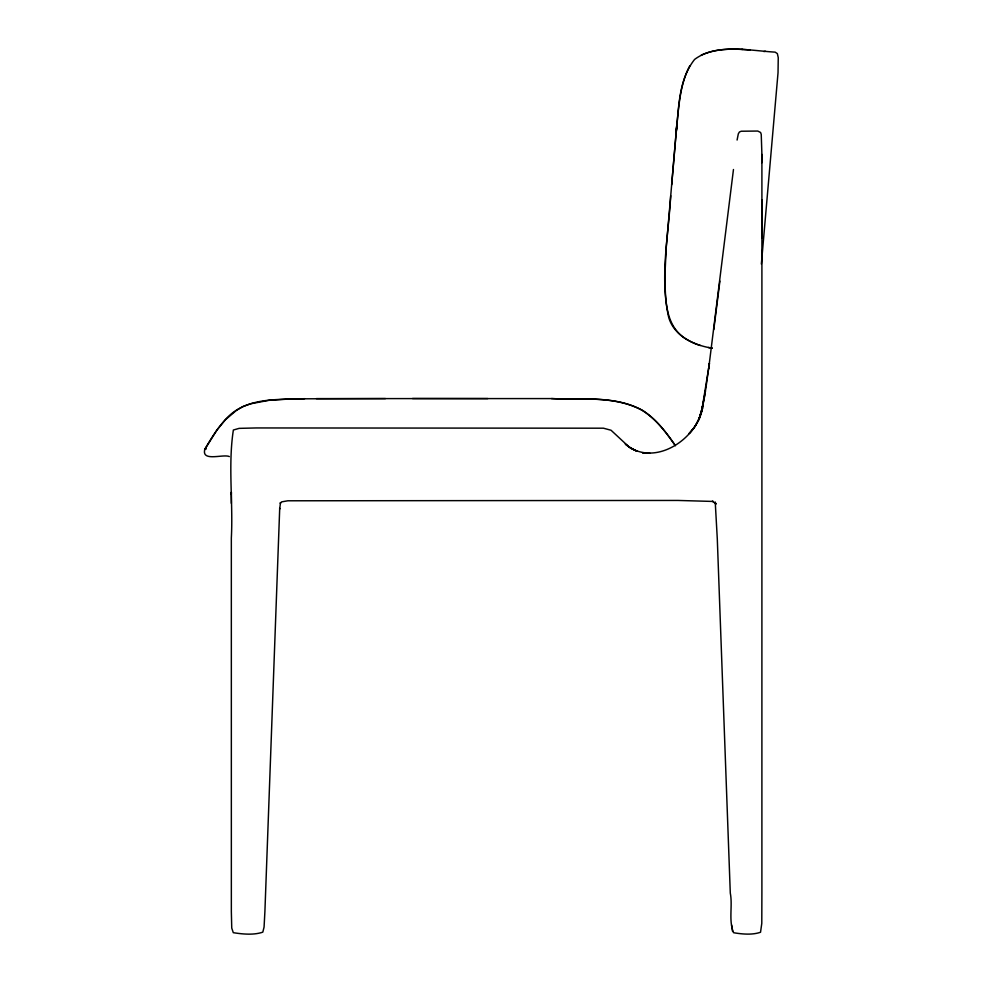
<?xml version="1.0" encoding="UTF-8"?>
<svg xmlns="http://www.w3.org/2000/svg" width="983" height="983" viewBox="0 0 983 983"><rect width="100%" height="100%" fill="white"/><g stroke="black" fill="none" stroke-linecap="round" stroke-linejoin="round"><path stroke-width="1.47" d="M737.09 140.041L738.319 133.848L739.413 132.005L741.243 131.231L757.758 131.046L760.596 132.484L761.235 134.388L761.911 154.478L761.899 892.503L761.788 923.381L760.535 932.253C752.228 935.14 742.276 934.169 733.625 932.732C728.378 920.776 732.814 905.761 730.295 893.117L717.295 538.942L715.243 502.215L715.784 504.34L715.059 502.301L715.735 503.64L712.343 501.232L713.265 501.453L677.951 500.445L287.847 500.789L281.679 501.858L280.266 503.333L280.487 502.608L279.688 509.071L279.713 508.272L264.906 911.487L264.071 927.067L262.817 932.154C253.725 935.251 242.789 934.182 233.303 932.683L231.742 928.087L231.349 911.806L231.337 538.033C233.241 502.313 227.921 465.18 233.364 430.026L239.115 428.367L256.366 427.949L603.427 428.195L611.045 430.247L629.194 447.093L636.984 451.283L631.086 448.445L625.286 444.046C653.351 468.043 696.505 440.101 702.587 408.019L699.22 418.746L694.932 426.561L689.009 433.663C697.242 425.737 701.174 414.789 703.312 403.804L698.864 419.692C705.106 401.531 706.322 382.19 709.443 363.366L701.592 411.619L705.401 391.222M231.324 503.321L231.349 492.188L231.337 494.228M761.911 154.478L761.911 162.699M671.659 184.841L676.894 123.551L676.095 133.528C678.909 108.486 678.209 80.188 694.6 59.422C710.402 47.639 731.291 48.609 749.98 49.936M670.701 195.678C668.575 234.814 660.146 274.748 667.949 313.749C670.418 330.116 685.397 341.015 700.326 345.5M761.358 264.058L778.032 72.754L778.253 57.678L777.356 53.61L775.145 52.136C750.779 50.674 724.582 44.788 701.26 55.109M733.465 169.506L708.645 368.797M713.793 329.624L719.9 281.101M229.346 456.591C223.522 453.679 200.962 462.317 204.882 449.133C211.824 437.3 219.123 425.479 229.039 415.858C249.215 397.132 279.197 399.848 304.644 398.68M689.747 65.91C680.297 83.702 679.02 104.296 676.931 123.969L666.253 247.274L664.889 275.916C665.528 297.296 664.434 324.071 684.143 337.771C692.622 343.3 702.304 346.704 712.294 348.166M204.587 449.747L216.997 429.927L225.402 419.766L236.498 410.329L243.084 406.495L250.751 403.767L268.863 400.339L292.172 398.84L385.471 398.582M204.882 449.133L206.356 448.875M763.889 51.558L765.462 51.288M316.354 398.606L551.967 398.582C581.961 399.958 614.756 395.461 642.145 410.329C656.128 419.065 666.277 432.336 675.419 445.766M412.491 398.508L487.814 398.582M551.451 398.582C581.567 399.983 614.731 395.227 642.268 410.218C655.747 418.611 665.442 431.598 674.498 444.377M741.796 49.396L742.595 49.42M708.301 347.49L712.171 348.154M732.2 929.758L732.605 931.491M731.647 925.028L731.991 928.64M761.899 199.893L761.911 238.193M649.763 453.274L642.526 452.696L649.763 453.274"/></g></svg>
